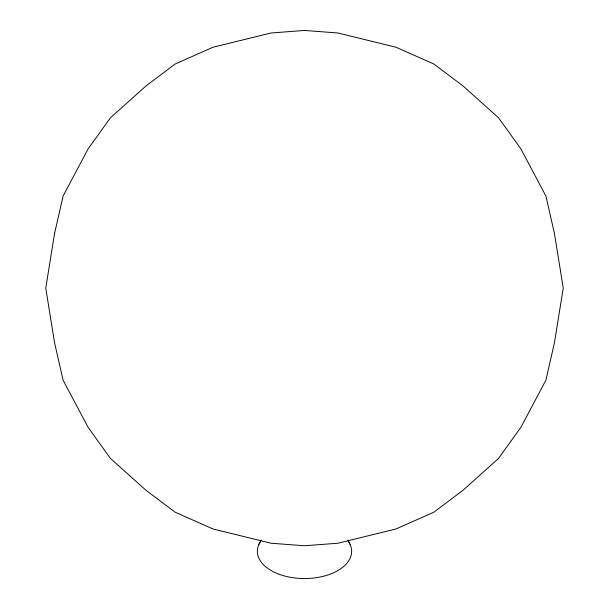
<?xml version="1.0" encoding="UTF-8"?>
<svg xmlns="http://www.w3.org/2000/svg" width="609" height="609" viewBox="0 0 609 609"><rect width="100%" height="100%" fill="white"/><g stroke="black" fill="none" stroke-linecap="round" stroke-linejoin="round"><path stroke-width="0.91" d="M258.954 544.286L261.055 540.092M347.945 540.092L350.046 544.286M348.812 542.025A47.152 27.222 0 0 1 304.5 578.55A47.152 27.222 0 0 1 260.188 542.025M54.566 233.43L45.751 288.11L54.566 342.791L63.085 380.138L88.054 427.229L110.442 458.425L146.046 490.314L175.126 512.192L213.021 528.977L271.013 543.22L304.5 545.763L337.987 543.22L395.979 528.977L433.874 512.192L462.954 490.314L498.558 458.425L520.946 427.229L545.915 380.138L554.434 342.791L563.249 288.11L554.434 233.43L545.915 196.083L520.946 148.992L498.558 117.788L462.954 85.899L433.874 64.021L395.979 47.236L337.987 32.993L304.5 30.45L271.013 32.993L213.021 47.236L175.126 64.021L146.046 85.899L110.442 117.788L88.054 148.992L63.085 196.083L54.566 233.43"/></g></svg>
